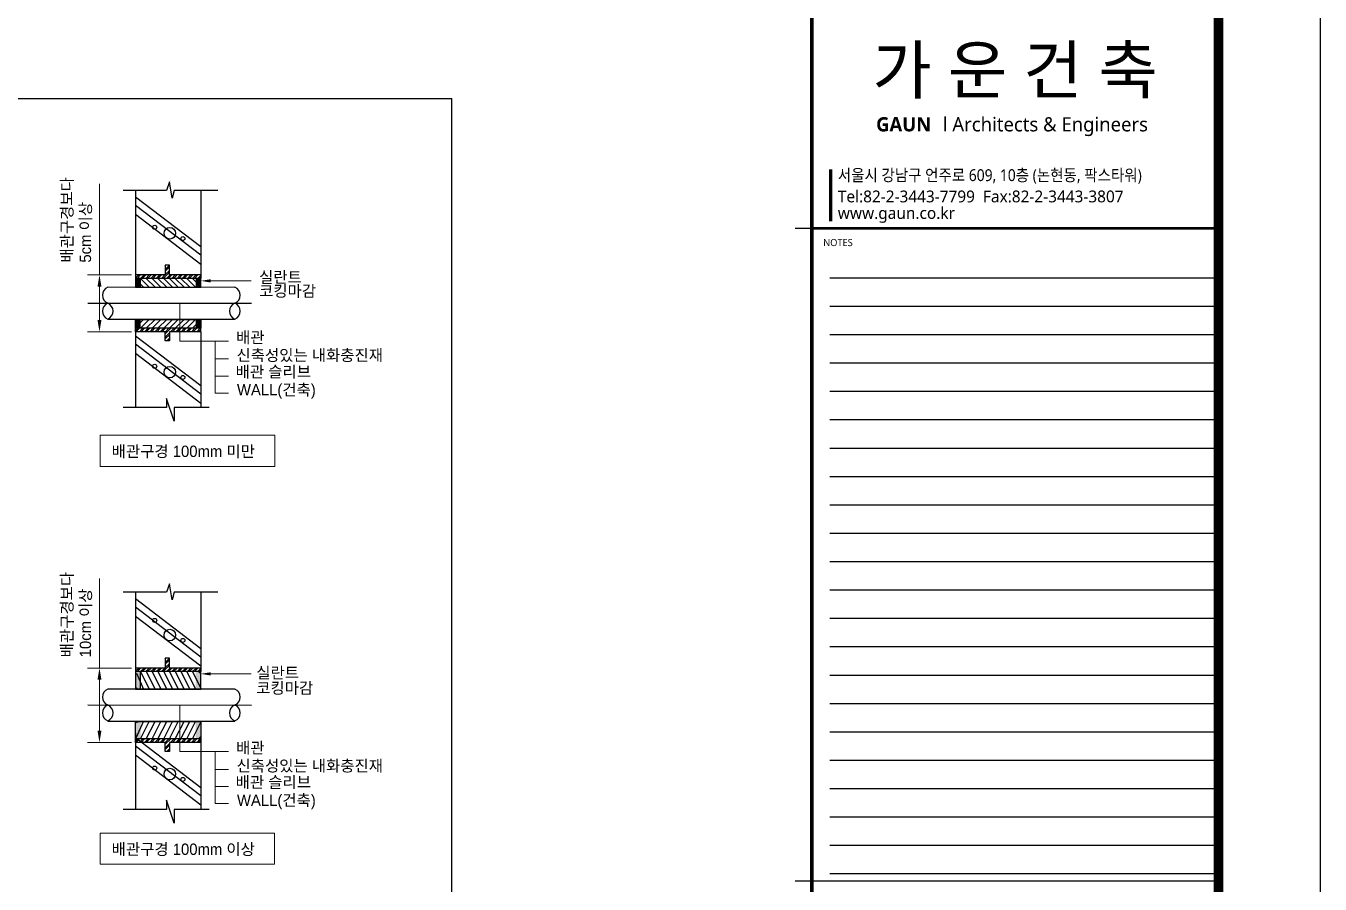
# Model space of a CAD drawing. Header units: millimetres. Extents: x 0 to 42050, y 0 to 29700.
# Drawn here: x 28364 to 42050, y 14817 to 23891 of the extents above; entities that cross this region are included whole.
import ezdxf
from ezdxf.enums import TextEntityAlignment as Align

# ---------------------------------------------------------------- set-up
doc = ezdxf.new("R2010")
doc.units = ezdxf.units.MM
doc.header["$LTSCALE"] = 50
doc.linetypes.add('SOLID', pattern=[0])
doc.layers.get('DEFPOINTS').update_dxf_attribs({"color": 137})
for name, color, linetype in [('1', 1, 'SOLID'), ('2', 2, 'Continuous'), ('3', 3, 'Continuous'), ('4', 4, 'Continuous'), ('7', 7, 'Continuous'), ('NSV', 7, 'Continuous'), ('PIPE', 3, 'Continuous'), ('XR-SHEET$0$XREF-Form$0$SHT', 5, 'Continuous'), ('XR-SHEET$0$XREF-Form$0$TEXT', 3, 'Continuous')]:
    doc.layers.add(name, color=color, linetype=linetype)
doc.layers.add('XR-SHEET$0$XREF-Form$0$TEMP', color=171, linetype='Continuous', plot=False)
doc.styles.add('XR-SHEET$0$XREF-Form$0$맑은고딕', font='')
doc.styles.add('XR-SHEET$0$XREF-Form$0$맑은고딕B', font='')
doc.styles.add('돋움', font='')
doc.styles.get('XR-SHEET$0$XREF-Form$0$맑은고딕').set_extended_font_data('Malgun Gothic')
doc.styles.get('XR-SHEET$0$XREF-Form$0$맑은고딕B').set_extended_font_data('Malgun Gothic', bold=True)
doc.styles.get('돋움').set_extended_font_data('Dotum')

# ---------------------------------------------------------------- blocks, each defined once
blk = doc.blocks.new('XR-SHEET')
at = {"layer": 'DEFPOINTS', "linetype": 'Continuous', "ltscale": 2}
for points in [[(737.28, 424.56), (819.5, 424.56)], [(737.28, 424.56), (819.5, 424.56)], [(737.28, 418.56), (819.5, 418.56)], [(737.28, 418.56), (819.5, 418.56)], [(737.28, 412.56), (819.5, 412.56)], [(737.28, 412.56), (819.5, 412.56)], [(737.28, 406.56), (819.5, 406.56)], [(737.28, 406.56), (819.5, 406.56)], [(737.28, 400.56), (819.5, 400.56)], [(737.28, 400.56), (819.5, 400.56)], [(737.28, 394.56), (819.5, 394.56)], [(737.28, 394.56), (819.5, 394.56)], [(737.28, 388.56), (819.5, 388.56)], [(737.28, 388.56), (819.5, 388.56)], [(737.28, 382.56), (819.5, 382.56)], [(737.28, 382.56), (819.5, 382.56)], [(737.28, 376.56), (819.5, 376.56)], [(737.28, 376.56), (819.5, 376.56)], [(737.28, 370.56), (819.5, 370.56)], [(737.28, 370.56), (819.5, 370.56)], [(737.28, 364.56), (819.5, 364.56)], [(737.28, 364.56), (819.5, 364.56)], [(737.28, 358.56), (819.5, 358.56)], [(737.28, 358.56), (819.5, 358.56)], [(737.28, 352.56), (819.5, 352.56)], [(737.28, 352.56), (819.5, 352.56)], [(737.28, 346.56), (819.5, 346.56)], [(737.28, 346.56), (819.5, 346.56)], [(737.28, 340.56), (819.5, 340.56)], [(737.28, 340.56), (819.5, 340.56)], [(737.28, 334.56), (819.5, 334.56)], [(737.28, 334.56), (819.5, 334.56)], [(737.28, 328.56), (819.5, 328.56)], [(737.28, 328.56), (819.5, 328.56)], [(737.28, 322.56), (819.5, 322.56)], [(737.28, 322.56), (819.5, 322.56)], [(737.28, 316.56), (819.5, 316.56)], [(737.28, 316.56), (819.5, 316.56)], [(737.28, 310.56), (819.5, 310.56)], [(737.28, 310.56), (819.5, 310.56)], [(737.28, 304.56), (819.5, 304.56)], [(737.28, 304.56), (819.5, 304.56)], [(737.28, 298.56), (819.5, 298.56)], [(737.28, 298.56), (819.5, 298.56)]]:
    blk.add_lwpolyline(points, dxfattribs=at)
at = {"layer": 'XR-SHEET$0$XREF-Form$0$SHT'}
blk.add_line((819.5, 297), (733.5, 297), dxfattribs=at)
blk.add_lwpolyline([(0, 594), (841, 594), (841, 0), (0, 0)], close=True, dxfattribs=at)
at = {"layer": 'XR-SHEET$0$XREF-Form$0$SHT', "const_width": 2}
blk.add_lwpolyline([(46.5, 573), (819.5, 573), (819.5, 21), (46.5, 21)], close=True, dxfattribs=at)
at = {"layer": 'XR-SHEET$0$XREF-Form$0$SHT'}
for points, const_width in [([(733.5, 573), (733.5, 21)], 0.8), ([(733.5, 435), (819.5, 435)], 0.568)]:
    blk.add_lwpolyline(points, dxfattribs=dict(at, const_width=const_width))
at = {"layer": 'XR-SHEET$0$XREF-Form$0$SHT', "color": 7, "const_width": 0.7}
blk.add_lwpolyline([(737.5, 447.5), (737.5, 436.5)], dxfattribs=at)
at = {"layer": 'XR-SHEET$0$XREF-Form$0$TEMP'}
for p, q in [((733.5, 435), (730, 435)), ((733.5, 297), (730, 297))]:
    blk.add_line(p, q, dxfattribs=at)
at = {"layer": 'XR-SHEET$0$XREF-Form$0$SHT', "color": 3, "style": 'XR-SHEET$0$XREF-Form$0$맑은고딕B'}
blk.add_text('GAUN ', height=3, dxfattribs=at).set_placement((753.43, 457), align=Align.MIDDLE_CENTER)
at = {"layer": 'XR-SHEET$0$XREF-Form$0$SHT', "color": 7, "style": 'XR-SHEET$0$XREF-Form$0$맑은고딕'}
blk.add_text('l Architects & Engineers', height=3, dxfattribs=at).set_placement((782.89, 457), align=Align.MIDDLE_CENTER)
at = {"layer": 'XR-SHEET$0$XREF-Form$0$SHT', "color": 7, "style": 'XR-SHEET$0$XREF-Form$0$맑은고딕', "width": 0.9}
blk.add_text('서울시 강남구 언주로 609, 10층 (논현동, 팍스타워)', height=2.5, dxfattribs=at).set_placement((739, 446.25), align=Align.MIDDLE_LEFT)
at = {"layer": 'XR-SHEET$0$XREF-Form$0$SHT', "color": 7, "style": 'XR-SHEET$0$XREF-Form$0$맑은고딕'}
for s, p in [('Tel:82-2-3443-7799  Fax:82-2-3443-3807', (739, 441.75)), ('www.gaun.co.kr', (739, 438.25))]:
    blk.add_text(s, height=2.5, dxfattribs=at).set_placement(p, align=Align.MIDDLE_LEFT)
at = {"layer": 'XR-SHEET$0$XREF-Form$0$SHT', "color": 9, "style": 'XR-SHEET$0$XREF-Form$0$맑은고딕'}
blk.add_text('NOTES', height=1.5, dxfattribs=at).set_placement((735.9, 432), align=Align.MIDDLE_LEFT)
at = {"layer": 'XR-SHEET$0$XREF-Form$0$TEXT', "color": 2, "style": 'XR-SHEET$0$XREF-Form$0$맑은고딕B'}
blk.add_text('가 운 건 축', height=10, dxfattribs=at).set_placement((776.5, 468.5), align=Align.MIDDLE_CENTER)

msp = doc.modelspace()

# ---------------------------------------------------------------- hatches: boundary and pattern name
at = {"layer": '4'}
for points in [[(29576, 21220), (29524, 21220), (29524, 21127), (29576, 21127)], [(30161, 21220), (30213, 21220), (30213, 21127), (30161, 21127)], [(29576, 20692), (29524, 20692), (29524, 20786), (29576, 20786)], [(30161, 20692), (30213, 20692), (30213, 20786), (30161, 20786)], [(29576, 17065), (29524, 17065), (29524, 16879), (29576, 16879)], [(30161, 17065), (30213, 17065), (30213, 16879), (30161, 16879)], [(29576, 16354), (29524, 16354), (29524, 16538), (29576, 16538)], [(30161, 16354), (30213, 16354), (30213, 16538), (30161, 16538)]]:
    msp.add_hatch(color=256, dxfattribs=at).paths.add_polyline_path(points)

# ---------------------------------------------------------------- linework, layer by layer
at = {"layer": '1', "lineweight": 0}
for p, q in [((29142, 21257), (29142, 22221)), ((29481, 21257), (29017, 21257)), ((29142, 20781), (29142, 21133)), ((29480, 20657), (29017, 20657)), ((29142, 17102), (29142, 18048)), ((29481, 17102), (29017, 17102)), ((29142, 16441), (29142, 16978)), ((29480, 16316), (29017, 16316))]:
    msp.add_line(p, q, dxfattribs=at)
for points in [[(29121, 21133), (29163, 21133), (29142, 21257)], [(29121, 20781), (29163, 20781), (29142, 20657)], [(29121, 16978), (29163, 16978), (29142, 17102)], [(29121, 16441), (29163, 16441), (29142, 16316)]]:
    msp.add_solid(points, dxfattribs=at)
at = {"layer": '2'}
for p in [(21488, 23123), (32867, 13990)]:
    msp.add_line(p, (32867, 23123), dxfattribs=at)
at = {"layer": '2', "color": 2, "lineweight": 0}
for p, q in [((30282, 21195), (30747, 21195)), ((29992, 20956), (29992, 20559)), ((29992, 20559), (30508, 20559)), ((30366, 20559), (30366, 20008)), ((30366, 20370), (30508, 20370)), ((30366, 20189), (30508, 20189)), ((30366, 20008), (30508, 20008)), ((30282, 17040), (30747, 17040)), ((29992, 16708), (29992, 16219)), ((29992, 16219), (30508, 16219)), ((30366, 16219), (30366, 15668)), ((30366, 16030), (30508, 16030)), ((30366, 15848), (30508, 15848)), ((30366, 15668), (30508, 15668))]:
    msp.add_line(p, q, dxfattribs=at)
for points in [[(30317, 21212), (30317, 21178), (30213, 21195)], [(30317, 17057), (30317, 17023), (30213, 17040)]]:
    msp.add_solid(points, dxfattribs=at)
at = {"layer": '3'}
for p, q in [((30574, 21126), (29229, 21127)), ((30574, 20786), (29229, 20786)), ((30574, 16878), (29229, 16879)), ((30574, 16537), (29229, 16537))]:
    msp.add_line(p, q, dxfattribs=at)
for centre, start, end in [((29263, 21043), 112.1932, 247.8068), ((30539, 21043), 292.1932, 67.8068), ((29263, 20875), 112.1932, 247.8068), ((29195, 20875), 292.1932, 67.8068), ((30608, 20875), 112.1932, 247.8068), ((30539, 20875), 292.1932, 67.8068), ((29263, 16795), 112.1932, 247.8068), ((30539, 16795), 292.1932, 67.8068), ((29263, 16627), 112.1932, 247.8068), ((29195, 16627), 292.1932, 67.8068), ((30608, 16627), 112.1932, 247.8068), ((30539, 16627), 292.1932, 67.8068)]:
    msp.add_arc(centre, 90.7, start, end, dxfattribs=at)
at = {"layer": '4'}
for p, q in [((29882, 22241), (29850, 22151)), ((29910, 22071), (29882, 22241)), ((29850, 22151), (29392, 22151)), ((29524, 22151), (29524, 21257)), ((30213, 21554), (29524, 22080)), ((29932, 22151), (29910, 22071)), ((30394, 22151), (29932, 22151)), ((30213, 22151), (30213, 21257)), ((30213, 21466), (29524, 21993)), ((30213, 21369), (29524, 21896)), ((29882, 21361), (29837, 21361)), ((29837, 21361), (29837, 21257)), ((29837, 21316), (29882, 21361)), ((29837, 21352), (29845, 21361)), ((29882, 21257), (29882, 21361)), ((29837, 21257), (29524, 21257)), ((29524, 21257), (29524, 21220)), ((29524, 21224), (29558, 21257)), ((29576, 21220), (29524, 21220)), ((29524, 21220), (29524, 21127)), ((30213, 21220), (29524, 21220)), ((29524, 21220), (29524, 21127)), ((29539, 21220), (29576, 21257)), ((29576, 21220), (29613, 21257)), ((29576, 21220), (29669, 21127)), ((29576, 21127), (29576, 21220)), ((29594, 21220), (29632, 21257)), ((29631, 21220), (29668, 21257)), ((29637, 21220), (29730, 21127)), ((29650, 21220), (29687, 21257)), ((29686, 21220), (29723, 21257)), ((29698, 21220), (29791, 21127)), ((29705, 21220), (29742, 21257)), ((29741, 21220), (29779, 21257)), ((29759, 21220), (29853, 21127)), ((29760, 21220), (29797, 21257)), ((29797, 21220), (29834, 21257)), ((29815, 21220), (29882, 21287)), ((29821, 21220), (29914, 21127)), ((29837, 21297), (29882, 21342)), ((29837, 21261), (29882, 21305)), ((29852, 21220), (29889, 21257)), ((29870, 21220), (29907, 21257)), ((30213, 21257), (29882, 21257)), ((29882, 21220), (29975, 21127)), ((29907, 21220), (29944, 21257)), ((29925, 21220), (29962, 21257)), ((29943, 21220), (30036, 21127)), ((29962, 21220), (29999, 21257)), ((29980, 21220), (30017, 21257)), ((30004, 21220), (30098, 21127)), ((30017, 21220), (30054, 21257)), ((30035, 21220), (30072, 21257)), ((30065, 21220), (30159, 21127)), ((30072, 21220), (30109, 21257)), ((30090, 21220), (30128, 21257)), ((30127, 21220), (30164, 21257)), ((30127, 21220), (30213, 21134)), ((30146, 21220), (30183, 21257)), ((30182, 21220), (30213, 21251)), ((30188, 21220), (30213, 21195)), ((30201, 21220), (30213, 21233)), ((30213, 21257), (30213, 21220)), ((29524, 21127), (29576, 21127)), ((29532, 21202), (29608, 21127)), ((29532, 21141), (29546, 21127)), ((30748, 20955), (29019, 20956)), ((29524, 20694), (29524, 20786)), ((29524, 20657), (29524, 20694)), ((30213, 20694), (29524, 20694)), ((29524, 20673), (29546, 20694)), ((29527, 20657), (29564, 20694)), ((29532, 20712), (29608, 20786)), ((29532, 20772), (29546, 20786)), ((29564, 20657), (29601, 20694)), ((29576, 20694), (29669, 20786)), ((29582, 20657), (29619, 20694)), ((29619, 20657), (29656, 20694)), ((29637, 20694), (29730, 20786)), ((29637, 20657), (29674, 20694)), ((29674, 20657), (29711, 20694)), ((29692, 20657), (29729, 20694)), ((29698, 20694), (29791, 20786)), ((29729, 20657), (29766, 20694)), ((29747, 20657), (29784, 20694)), ((29759, 20694), (29853, 20786)), ((29784, 20657), (29821, 20694)), ((29802, 20657), (29840, 20694)), ((29821, 20694), (29914, 20786)), ((29837, 20654), (29876, 20694)), ((29837, 20636), (29895, 20694)), ((29882, 20694), (29975, 20786)), ((29894, 20657), (29931, 20694)), ((29913, 20657), (29950, 20694)), ((29943, 20694), (30036, 20786)), ((29949, 20657), (29987, 20694)), ((29968, 20657), (29992, 20681)), ((29992, 20681), (30005, 20694)), ((30004, 20694), (30098, 20786)), ((30005, 20657), (30042, 20694)), ((30023, 20657), (30060, 20694)), ((30060, 20657), (30097, 20694)), ((30065, 20694), (30159, 20786)), ((30078, 20657), (30115, 20694)), ((30115, 20657), (30152, 20694)), ((30127, 20694), (30213, 20779)), ((30133, 20657), (30170, 20694)), ((30170, 20657), (30207, 20694)), ((30188, 20694), (30213, 20719)), ((30188, 20657), (30213, 20681)), ((30213, 20786), (30213, 20694)), ((30213, 20657), (30213, 20694)), ((29524, 20657), (29524, 19855)), ((29837, 20657), (29524, 20657)), ((30213, 20085), (29524, 20612)), ((29837, 20560), (29837, 20657)), ((29837, 20599), (29882, 20644)), ((29837, 20581), (29882, 20626)), ((29882, 20560), (29837, 20560)), ((29853, 20560), (29882, 20589)), ((29872, 20560), (29882, 20570)), ((29882, 20657), (29882, 20560)), ((30213, 20657), (29882, 20657)), ((30213, 20657), (30213, 19855)), ((30213, 19997), (29524, 20524)), ((30213, 19900), (29524, 20427)), ((29850, 19855), (29392, 19855)), ((29932, 19711), (29850, 19952)), ((29850, 19952), (29850, 19855)), ((30303, 19855), (29932, 19855)), ((29932, 19855), (29932, 19711)), ((29882, 17993), (29850, 17903)), ((29910, 17823), (29882, 17993)), ((29850, 17903), (29392, 17903)), ((29524, 17903), (29524, 17102)), ((30213, 17305), (29524, 17832)), ((29932, 17903), (29910, 17823)), ((30394, 17903), (29932, 17903)), ((30213, 17903), (30213, 17102)), ((30213, 17218), (29524, 17745)), ((30213, 17121), (29524, 17648)), ((29815, 17065), (29882, 17132)), ((29882, 17206), (29837, 17206)), ((29837, 17206), (29837, 17102)), ((29837, 17161), (29882, 17206)), ((29837, 17197), (29845, 17206)), ((29837, 17142), (29882, 17187)), ((29837, 17106), (29882, 17150)), ((29882, 17102), (29882, 17206)), ((29837, 17102), (29524, 17102)), ((29524, 17102), (29524, 17065)), ((29524, 17069), (29558, 17102)), ((29576, 17065), (29524, 17065)), ((29524, 17065), (29524, 16879)), ((30213, 17065), (29524, 17065)), ((29524, 17065), (29524, 16879)), ((29532, 17047), (29608, 16879)), ((29539, 17065), (29576, 17102)), ((29576, 17065), (29613, 17102)), ((29576, 17065), (29669, 16879)), ((29576, 16879), (29576, 17065)), ((29594, 17065), (29632, 17102)), ((29631, 17065), (29668, 17102)), ((29637, 17065), (29730, 16879)), ((29650, 17065), (29687, 17102)), ((29686, 17065), (29723, 17102)), ((29698, 17065), (29791, 16879)), ((29705, 17065), (29742, 17102)), ((29741, 17065), (29779, 17102)), ((29759, 17065), (29853, 16879)), ((29760, 17065), (29797, 17102)), ((29797, 17065), (29834, 17102)), ((29821, 17065), (29914, 16879)), ((29852, 17065), (29889, 17102)), ((29870, 17065), (29907, 17102)), ((30213, 17102), (29882, 17102)), ((29882, 17065), (29975, 16879)), ((29907, 17065), (29944, 17102)), ((29925, 17065), (29962, 17102)), ((29943, 17065), (30036, 16879)), ((29962, 17065), (29999, 17102)), ((29980, 17065), (30017, 17102)), ((30004, 17065), (30098, 16879)), ((30017, 17065), (30054, 17102)), ((30035, 17065), (30072, 17102)), ((30065, 17065), (30159, 16879)), ((30072, 17065), (30109, 17102)), ((30090, 17065), (30128, 17102)), ((30127, 17065), (30164, 17102)), ((30127, 17065), (30213, 16886)), ((30146, 17065), (30183, 17102)), ((30182, 17065), (30213, 17096)), ((30188, 17065), (30213, 17040)), ((30201, 17065), (30213, 17078)), ((30213, 17102), (30213, 17065)), ((30213, 16879), (30213, 17065)), ((29524, 16879), (29576, 16879)), ((29524, 16879), (30213, 16879)), ((29532, 16893), (29546, 16879)), ((30748, 16707), (29019, 16708)), ((29524, 16537), (30213, 16537)), ((29524, 16354), (29524, 16537)), ((29532, 16372), (29608, 16537)), ((29532, 16523), (29546, 16537)), ((29576, 16354), (29669, 16537)), ((29637, 16354), (29730, 16537)), ((29698, 16354), (29791, 16537)), ((29759, 16354), (29853, 16537)), ((29821, 16354), (29914, 16537)), ((29882, 16354), (29975, 16537)), ((29943, 16354), (30036, 16537)), ((30004, 16354), (30098, 16537)), ((30065, 16354), (30159, 16537)), ((30127, 16354), (30213, 16531)), ((30213, 16537), (30213, 16354)), ((29524, 16408), (29524, 15607)), ((30213, 15836), (29524, 16363)), ((29524, 16316), (29524, 16354)), ((30213, 16354), (29524, 16354)), ((29524, 16332), (29546, 16354)), ((29837, 16316), (29524, 16316)), ((29527, 16316), (29564, 16354)), ((29564, 16316), (29601, 16354)), ((29582, 16316), (29619, 16354)), ((29619, 16316), (29656, 16354)), ((29637, 16316), (29674, 16354)), ((29674, 16316), (29711, 16354)), ((29692, 16316), (29729, 16354)), ((29729, 16316), (29766, 16354)), ((29747, 16316), (29784, 16354)), ((29784, 16316), (29821, 16354)), ((29802, 16316), (29840, 16354)), ((29837, 16314), (29876, 16354)), ((29837, 16296), (29895, 16354)), ((29837, 16220), (29837, 16316)), ((29837, 16259), (29882, 16304)), ((29882, 16316), (29882, 16220)), ((30213, 16316), (29882, 16316)), ((29894, 16316), (29931, 16354)), ((29913, 16316), (29950, 16354)), ((29949, 16316), (29987, 16354)), ((29968, 16316), (29992, 16340)), ((29992, 16340), (30005, 16354)), ((30005, 16316), (30042, 16354)), ((30023, 16316), (30060, 16354)), ((30060, 16316), (30097, 16354)), ((30078, 16316), (30115, 16354)), ((30115, 16316), (30152, 16354)), ((30133, 16316), (30170, 16354)), ((30170, 16316), (30207, 16354)), ((30188, 16354), (30213, 16379)), ((30188, 16316), (30213, 16341)), ((30213, 16408), (30213, 15607)), ((30213, 16316), (30213, 16354)), ((30213, 15749), (29524, 16276)), ((30213, 15652), (29524, 16179)), ((29837, 16240), (29882, 16285)), ((29882, 16220), (29837, 16220)), ((29853, 16220), (29882, 16249)), ((29872, 16220), (29882, 16230)), ((29850, 15607), (29392, 15607)), ((29932, 15462), (29850, 15704)), ((29850, 15704), (29850, 15607)), ((30303, 15607), (29932, 15607)), ((29932, 15607), (29932, 15462))]:
    msp.add_line(p, q, dxfattribs=at)
for centre, radius in [((29726, 21761), 21.1), ((29886, 21698), 61.4), ((30024, 21642), 21.1), ((29726, 20292), 21.1), ((29886, 20230), 61.4), ((30024, 20174), 21.1), ((29726, 17606), 21.1), ((29886, 17450), 61.4), ((30024, 17394), 21.1), ((29726, 16044), 21.1), ((29886, 15981), 61.4), ((30024, 15925), 21.1)]:
    msp.add_circle(centre, radius, dxfattribs=at)
at = {"layer": '7', "lineweight": 0, "elevation": 0}
for points in [[(29148, 19563), (30998, 19563), (30998, 19234), (29148, 19234)], [(29148, 15355), (30992, 15355), (30992, 15027), (29148, 15027)]]:
    msp.add_lwpolyline(points, close=True, dxfattribs=at)
at = {"layer": 'PIPE', "color": 0}
for p, q in [((30213, 21127), (30213, 21220)), ((29524, 21127), (30213, 21127)), ((29524, 20786), (30213, 20786))]:
    msp.add_line(p, q, dxfattribs=at)

# ---------------------------------------------------------------- block references
at = {"xscale": 50, "yscale": 50, "zscale": 50}
msp.add_blockref('XR-SHEET', (0, 0), dxfattribs=at)

# ---------------------------------------------------------------- texts
at = {"layer": '7', "lineweight": 0, "style": '돋움'}
for s, p in [('실란트', (30830, 21174)), ('코킹마감', (30830, 21028)), ('배관', (30587, 20538)), ('신축성있는 내화충진재', (30591, 20349)), ('배관 슬리브', (30582, 20175)), ('WALL(건축)', (30596, 19984)), ('배관구경 100mm 미만', (29271, 19333)), ('실란트', (30800, 16992)), ('코킹마감', (30800, 16831)), ('배관', (30587, 16198)), ('신축성있는 내화충진재', (30591, 16009)), ('배관 슬리브', (30582, 15835)), ('WALL(건축)', (30596, 15644)), ('배관구경 100mm 이상', (29271, 15126))]:
    msp.add_text(s, height=120, dxfattribs=at).set_placement(p)
at = {"layer": 'NSV', "style": '돋움'}
for s, p in [('배관구경보다', (28858, 21388)), ('5cm 이상', (29053, 21388)), ('배관구경보다', (28858, 17215)), ('10cm 이상', (29053, 17215))]:
    msp.add_text(s, height=120, rotation=90, dxfattribs=at).set_placement(p)

doc.saveas('drawing.dxf')
